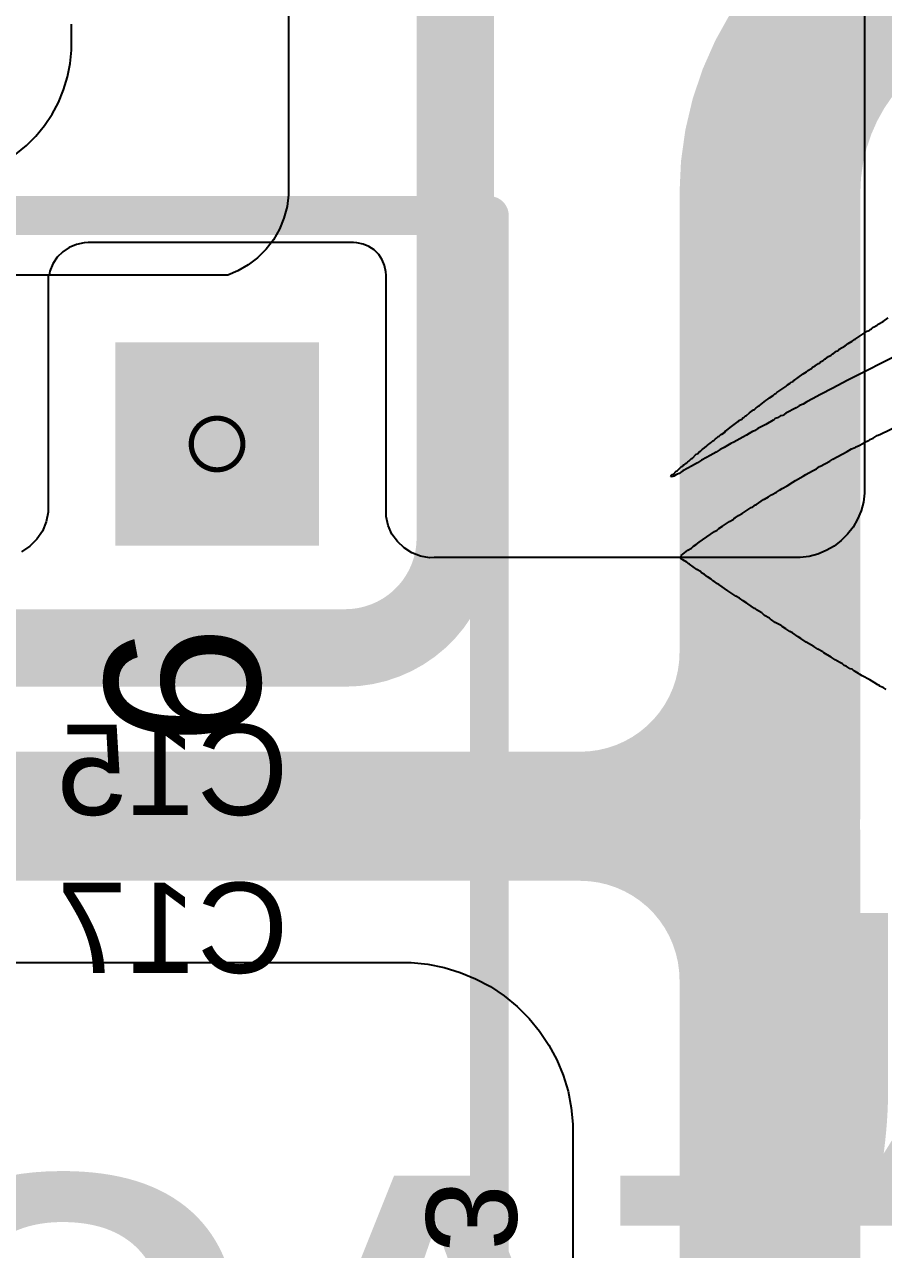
# Model space of a CAD drawing. Header units: inches. Extents: x 0 to 11.2, y -0.2 to 5.5.
# Drawn here: x 1.0614 to 1.394, y 1.112 to 1.5865 of the extents above; entities that cross this region are included whole.
import ezdxf

# ---------------------------------------------------------------- set-up
doc = ezdxf.new("R2010")
doc.units = ezdxf.units.IN
doc.header["$MEASUREMENT"] = 0
for name, color, linetype in [('Bottom Layer', 5, 'Continuous'), ('Bottom Overlay', 54, 'Continuous'), ('Bottom Solder', 6, 'Continuous'), ('Drill Drawing', 1, 'Continuous'), ('Multi-Layer', 9, 'Continuous'), ('Pad Holes', 156, 'Continuous'), ('Top Layer', 1, 'Continuous'), ('Top Overlay', 2, 'Continuous'), ('Top Solder', 216, 'Continuous')]:
    doc.layers.add(name, color=color, linetype=linetype)
doc.styles.add('Arial', font='', dxfattribs={"height": 0.2})
doc.styles.add('Arial Black', font='', dxfattribs={"height": 0.2})
doc.styles.get('Arial').set_extended_font_data('Arial')
doc.styles.get('Arial Black').set_extended_font_data('Arial Black')

# ---------------------------------------------------------------- blocks, each defined once
blk = doc.blocks.new('FTEFD25_037_2')
at = {"layer": 'Bottom Layer'}
blk.add_hatch(color=5, dxfattribs=at).paths.add_polyline_path([(0.47835, -0.42913), (0.40748, -0.42913), (0.40748, -0.35827), (0.47835, -0.35827)])
at = {"layer": 'Bottom Solder'}
blk.add_hatch(color=6, dxfattribs=at).paths.add_polyline_path([(0.48235, -0.43313), (0.40348, -0.43313), (0.40348, -0.35427), (0.48235, -0.35427)])
at = {"layer": 'Multi-Layer'}
blk.add_hatch(color=9, dxfattribs=at).paths.add_polyline_path([(0.47835, -0.42913), (0.40748, -0.42913), (0.40748, -0.35827), (0.47835, -0.35827)])
at = {"layer": 'Pad Holes'}
h = blk.add_hatch(color=7, dxfattribs=at)
edge = h.paths.add_edge_path()
edge.add_arc((0.44291, -0.3937), 0.01772, 0, 360)
at = {"layer": 'Top Layer'}
blk.add_hatch(color=1, dxfattribs=at).paths.add_polyline_path([(0.47835, -0.42913), (0.40748, -0.42913), (0.40748, -0.35827), (0.47835, -0.35827)])
at = {"layer": 'Top Solder'}
blk.add_hatch(color=216, dxfattribs=at).paths.add_polyline_path([(0.48235, -0.43313), (0.40348, -0.43313), (0.40348, -0.35427), (0.48235, -0.35427)])
at = {"layer": 'Top Overlay', "style": 'Arial'}
blk.add_text('6', height=0.06, dxfattribs=at).set_placement((0.326, -0.41033))

msp = doc.modelspace()

# ---------------------------------------------------------------- linework, layer by layer
at = {"layer": 'Bottom Layer'}
for p, q in [((1.38663, 1.71104), (1.38663, 1.49536)), ((1.07869, 1.50017), (1.07616, 1.49848)), ((1.0815, 1.50133), (1.07869, 1.50017)), ((1.08448, 1.50193), (1.0815, 1.50133)), ((1.086, 1.502), (1.08448, 1.50193)), ((1.18878, 1.502), (1.086, 1.502)), ((1.086, 1.502), (1.086, 1.502)), ((1.19001, 1.50194), (1.18878, 1.502)), ((1.19243, 1.50146), (1.19001, 1.50194)), ((1.19471, 1.50052), (1.19243, 1.50146)), ((1.19676, 1.49915), (1.19471, 1.50052)), ((1.07401, 1.49633), (1.07232, 1.4938)), ((1.07616, 1.49848), (1.07401, 1.49633)), ((1.1985, 1.49741), (1.19676, 1.49915)), ((1.19987, 1.49536), (1.1985, 1.49741)), ((1.20081, 1.49308), (1.19987, 1.49536)), ((1.38663, 1.49536), (1.38663, 1.40663)), ((1.07115, 1.49099), (1.07084, 1.48943)), ((1.07232, 1.4938), (1.07115, 1.49099)), ((1.20129, 1.49066), (1.20081, 1.49308)), ((1.20135, 1.48943), (1.20129, 1.49066)), ((1.07084, 1.48943), (1.07048, 1.48943)), ((1.07048, 1.48943), (1.07048, 1.39955)), ((1.20135, 1.39765), (1.20135, 1.48943)), ((1.20135, 1.48943), (1.20135, 1.48943)), ((1.38663, 1.40489), (1.38618, 1.40143)), ((1.38663, 1.40663), (1.38663, 1.40489)), ((1.38618, 1.40143), (1.38527, 1.39805)), ((1.07048, 1.39763), (1.06973, 1.39385)), ((1.07048, 1.39955), (1.07048, 1.39763)), ((1.2014, 1.39586), (1.20135, 1.39765)), ((1.20219, 1.39237), (1.2014, 1.39586)), ((1.38527, 1.39805), (1.38394, 1.39483)), ((1.06826, 1.39029), (1.06612, 1.38709)), ((1.06973, 1.39385), (1.06826, 1.39029)), ((1.20365, 1.38911), (1.20219, 1.39237)), ((1.38219, 1.3918), (1.38007, 1.38904)), ((1.38394, 1.39483), (1.38219, 1.3918)), ((1.06612, 1.38709), (1.06339, 1.38437)), ((1.20572, 1.38619), (1.20365, 1.38911)), ((1.20832, 1.38373), (1.20572, 1.38619)), ((1.3776, 1.38657), (1.37483, 1.38444)), ((1.38007, 1.38904), (1.3776, 1.38657)), ((1.06339, 1.38437), (1.06019, 1.38223)), ((1.21135, 1.38183), (1.20832, 1.38373)), ((1.21469, 1.38055), (1.21135, 1.38183)), ((1.36858, 1.38136), (1.36521, 1.38046)), ((1.3718, 1.3827), (1.36858, 1.38136)), ((1.37483, 1.38444), (1.3718, 1.3827)), ((1.21821, 1.37995), (1.21469, 1.38055)), ((1.22, 1.38), (1.21821, 1.37995)), ((1.36175, 1.38), (1.22, 1.38)), ((1.22, 1.38), (1.22, 1.38)), ((1.36521, 1.38046), (1.36175, 1.38))]:
    msp.add_line(p, q, dxfattribs=at)
at = {"layer": 'Drill Drawing'}
for points in [[(1.14592, 1.424, 0.002, 0.002, 1), (1.12592, 1.424, 0.002, 0.002, 1)], [(1.12542, 1.424, 0.001, 0.001, 1), (1.12642, 1.424, 0.001, 0.001, 1)], [(1.14542, 1.424, 0.001, 0.001, 1), (1.14642, 1.424, 0.001, 0.001, 1)]]:
    msp.add_lwpolyline(points, format="xyseb", close=True, dxfattribs=at)
at = {"layer": 'Top Layer'}
for p, q in [((1.16363, 1.70105), (1.16363, 1.52287)), ((1.07961, 1.57919), (1.07961, 1.58658)), ((1.07904, 1.57134), (1.07955, 1.57656)), ((1.07955, 1.57656), (1.07961, 1.57919)), ((1.07801, 1.5662), (1.07904, 1.57134)), ((1.07649, 1.56118), (1.07801, 1.5662)), ((1.07449, 1.55633), (1.07649, 1.56118)), ((1.0691, 1.54735), (1.07201, 1.55171)), ((1.07201, 1.55171), (1.07449, 1.55633)), ((1.06577, 1.54329), (1.0691, 1.54735)), ((1.06206, 1.53958), (1.06577, 1.54329)), ((1.05801, 1.53626), (1.06206, 1.53958)), ((1.16363, 1.52054), (1.16303, 1.51594)), ((1.16363, 1.52287), (1.16363, 1.52054)), ((1.16303, 1.51594), (1.16183, 1.51145)), ((1.16183, 1.51145), (1.16005, 1.50716)), ((1.16005, 1.50716), (1.15773, 1.50314)), ((1.1549, 1.49945), (1.15162, 1.49617)), ((1.15773, 1.50314), (1.1549, 1.49945)), ((1.15162, 1.49617), (1.14793, 1.49334)), ((1.14391, 1.49102), (1.14008, 1.48943)), ((1.14793, 1.49334), (1.14391, 1.49102)), ((1.07048, 1.48943), (1.0045, 1.48943)), ((1.14008, 1.48943), (1.07048, 1.48943)), ((0.90316, 1.22311), (1.2111, 1.22311)), ((1.2111, 1.22311), (1.21754, 1.22247)), ((1.21754, 1.22247), (1.22389, 1.22121)), ((1.22389, 1.22121), (1.23008, 1.21933)), ((1.23008, 1.21933), (1.23605, 1.21686)), ((1.23605, 1.21686), (1.24176, 1.21381)), ((1.24176, 1.21381), (1.24714, 1.21021)), ((1.24714, 1.21021), (1.25214, 1.20611)), ((1.25214, 1.20611), (1.25671, 1.20153)), ((1.25671, 1.20153), (1.26082, 1.19653)), ((1.26082, 1.19653), (1.26441, 1.19115)), ((1.26441, 1.19115), (1.26746, 1.18545)), ((1.26746, 1.18545), (1.26994, 1.17947)), ((1.26994, 1.17947), (1.27182, 1.17328)), ((1.27182, 1.17328), (1.27308, 1.16693)), ((1.27308, 1.16693), (1.27371, 1.1605)), ((1.27371, 1.1605), (1.27371, 0.96434))]:
    msp.add_line(p, q, dxfattribs=at)
for points in [[(1.2282, 1.38762, 0.03, 0.03, 0), (1.2282, 1.676, 0.03, 0.03, 0)], [(1.35, 1.52139, 0.07, 0.07, -0.414214), (1.44717, 1.61855, 0.07, 0.07, 0)], [(1.35, 1.34327, 0.07, 0.07, 0), (1.35, 1.52139, 0.07, 0.07, 0)], [(1.2282, 1.38762, 0.03, 0.03, -0.414214), (1.18558, 1.345, 0.03, 0.03, 0)], [(1.35, 1.2798, 0.07, 0.07, 0), (1.35, 1.34327, 0.07, 0.07, 0)], [(1.34, 1.34327, 0.05, 0.05, -0.414214), (1.27653, 1.2798, 0.05, 0.05, 0)], [(0.875, 1.345, 0.03, 0.03, 0), (1.18558, 1.345, 0.03, 0.03, 0)], [(1.35, 1.045, 0.07, 0.07, 0), (1.35, 1.27347, 0.07, 0.07, 0)], [(0.80576, 1.2798, 0.05, 0.05, 0), (1.27653, 1.2798, 0.05, 0.05, 0)], [(1.27653, 1.2798, 0.05, 0.05, 0), (1.34367, 1.2798, 0.05, 0.05, 0)], [(1.27653, 1.2798, 0.05, 0.05, -0.414214), (1.34, 1.21632, 0.05, 0.05, 0)]]:
    msp.add_lwpolyline(points, format="xyseb", dxfattribs=at)
for points in [[(1.3325, 1.52139, 0.035, 0.035, 1), (1.3675, 1.52139, 0.035, 0.035, 1)], [(1.3325, 1.52139, 0.035, 0.035, 1), (1.3675, 1.52139, 0.035, 0.035, 1)], [(1.2207, 1.38762, 0.015, 0.015, 1), (1.2357, 1.38762, 0.015, 0.015, 1)], [(1.2207, 1.38762, 0.015, 0.015, 1), (1.2357, 1.38762, 0.015, 0.015, 1)], [(1.3325, 1.34327, 0.035, 0.035, 1), (1.3675, 1.34327, 0.035, 0.035, 1)], [(1.3325, 1.34327, 0.035, 0.035, 1), (1.3675, 1.34327, 0.035, 0.035, 1)], [(1.3275, 1.34327, 0.025, 0.025, 1), (1.3525, 1.34327, 0.025, 0.025, 1)], [(1.17808, 1.345, 0.015, 0.015, 1), (1.19308, 1.345, 0.015, 0.015, 1)], [(1.17808, 1.345, 0.015, 0.015, 1), (1.19308, 1.345, 0.015, 0.015, 1)], [(1.3325, 1.2798, 0.035, 0.035, 1), (1.3675, 1.2798, 0.035, 0.035, 1)], [(1.3325, 1.27347, 0.035, 0.035, 1), (1.3675, 1.27347, 0.035, 0.035, 1)], [(1.26403, 1.2798, 0.025, 0.025, 1), (1.28903, 1.2798, 0.025, 0.025, 1)], [(1.26403, 1.2798, 0.025, 0.025, 1), (1.28903, 1.2798, 0.025, 0.025, 1)], [(1.26403, 1.2798, 0.025, 0.025, 1), (1.28903, 1.2798, 0.025, 0.025, 1)], [(1.26403, 1.2798, 0.025, 0.025, 1), (1.28903, 1.2798, 0.025, 0.025, 1)], [(1.33117, 1.2798, 0.025, 0.025, 1), (1.35617, 1.2798, 0.025, 0.025, 1)], [(1.3275, 1.21632, 0.025, 0.025, 1), (1.3525, 1.21632, 0.025, 0.025, 1)]]:
    msp.add_lwpolyline(points, format="xyseb", close=True, dxfattribs=at)
at = {"layer": 'Top Overlay'}
for p, q in [((1.39196, 1.47044), (1.39382, 1.47148)), ((1.39382, 1.47148), (1.39578, 1.47282)), ((1.38307, 1.46466), (1.38566, 1.46641)), ((1.38566, 1.46641), (1.38731, 1.46745)), ((1.38731, 1.46745), (1.38762, 1.46776)), ((1.38762, 1.46776), (1.38845, 1.46796)), ((1.38845, 1.46796), (1.38886, 1.46838)), ((1.38886, 1.46838), (1.38927, 1.46858)), ((1.38927, 1.46858), (1.38969, 1.469)), ((1.38969, 1.469), (1.3901, 1.4692)), ((1.3901, 1.4692), (1.39155, 1.47003)), ((1.39155, 1.47003), (1.39196, 1.47044)), ((1.37687, 1.46073), (1.37915, 1.46197)), ((1.37915, 1.46197), (1.38028, 1.4629)), ((1.38028, 1.4629), (1.38183, 1.46383)), ((1.38183, 1.46383), (1.38225, 1.46404)), ((1.38225, 1.46404), (1.38266, 1.46445)), ((1.38266, 1.46445), (1.38307, 1.46466)), ((1.37067, 1.45639), (1.37109, 1.4568)), ((1.37109, 1.4568), (1.3715, 1.45701)), ((1.3715, 1.45701), (1.37274, 1.45784)), ((1.37274, 1.45784), (1.37377, 1.45846)), ((1.37377, 1.45846), (1.37419, 1.45887)), ((1.37419, 1.45887), (1.3746, 1.45908)), ((1.3746, 1.45908), (1.37584, 1.4599)), ((1.37584, 1.4599), (1.37625, 1.46011)), ((1.37625, 1.46011), (1.37687, 1.46073)), ((1.3994, 1.45846), (1.38142, 1.44936)), ((1.36416, 1.45195), (1.36468, 1.45246)), ((1.36468, 1.45246), (1.36613, 1.45329)), ((1.36613, 1.45329), (1.36654, 1.4537)), ((1.36654, 1.4537), (1.36757, 1.45432)), ((1.36757, 1.45432), (1.36881, 1.45515)), ((1.36881, 1.45515), (1.36923, 1.45536)), ((1.36923, 1.45536), (1.36964, 1.45577)), ((1.36964, 1.45577), (1.37067, 1.45639)), ((1.35683, 1.44688), (1.35786, 1.4475)), ((1.35786, 1.4475), (1.35827, 1.44792)), ((1.35827, 1.44792), (1.35869, 1.44812)), ((1.35869, 1.44812), (1.3591, 1.44854)), ((1.3591, 1.44854), (1.35951, 1.44874)), ((1.35951, 1.44874), (1.36096, 1.44978)), ((1.36096, 1.44978), (1.36292, 1.45112)), ((1.36292, 1.45112), (1.36416, 1.45195)), ((1.37997, 1.44854), (1.37439, 1.44564)), ((1.38142, 1.44936), (1.37997, 1.44854)), ((1.3498, 1.44192), (1.35125, 1.44275)), ((1.35125, 1.44275), (1.35187, 1.44337)), ((1.35187, 1.44337), (1.35228, 1.44358)), ((1.35228, 1.44358), (1.35269, 1.44399)), ((1.35269, 1.44399), (1.35311, 1.4442)), ((1.35311, 1.4442), (1.35579, 1.44606)), ((1.35579, 1.44606), (1.35621, 1.44626)), ((1.35621, 1.44626), (1.35683, 1.44688)), ((1.36964, 1.44316), (1.36654, 1.44151)), ((1.37439, 1.44564), (1.36964, 1.44316)), ((1.34402, 1.43738), (1.34464, 1.438)), ((1.34464, 1.438), (1.34505, 1.4382)), ((1.34505, 1.4382), (1.34546, 1.43862)), ((1.34546, 1.43862), (1.34588, 1.43882)), ((1.34588, 1.43882), (1.34846, 1.44079)), ((1.34846, 1.44079), (1.34918, 1.4413)), ((1.34918, 1.4413), (1.3498, 1.44192)), ((1.36013, 1.438), (1.35621, 1.43593)), ((1.36137, 1.43882), (1.36013, 1.438)), ((1.36179, 1.43903), (1.36137, 1.43882)), ((1.36282, 1.43944), (1.36179, 1.43903)), ((1.36427, 1.44027), (1.36282, 1.43944)), ((1.36654, 1.44151), (1.36427, 1.44027)), ((1.33771, 1.43273), (1.33802, 1.43304)), ((1.33802, 1.43304), (1.33906, 1.43366)), ((1.33906, 1.43366), (1.33947, 1.43407)), ((1.33947, 1.43407), (1.33988, 1.43428)), ((1.33988, 1.43428), (1.3405, 1.4349)), ((1.3405, 1.4349), (1.34092, 1.4351)), ((1.34092, 1.4351), (1.34205, 1.43603)), ((1.34205, 1.43603), (1.3436, 1.43717)), ((1.3436, 1.43717), (1.34402, 1.43738)), ((1.35125, 1.43324), (1.34836, 1.43159)), ((1.35166, 1.43345), (1.35125, 1.43324)), ((1.35208, 1.43386), (1.35166, 1.43345)), ((1.3529, 1.43407), (1.35208, 1.43386)), ((1.35414, 1.4349), (1.3529, 1.43407)), ((1.35497, 1.4351), (1.35414, 1.4349)), ((1.35621, 1.43593), (1.35497, 1.4351)), ((1.39258, 1.42766), (1.4056, 1.43407)), ((1.33141, 1.42787), (1.33244, 1.42849)), ((1.33244, 1.42849), (1.33286, 1.42911)), ((1.33286, 1.42911), (1.33327, 1.42932)), ((1.33327, 1.42932), (1.33513, 1.43076)), ((1.33513, 1.43076), (1.33771, 1.43273)), ((1.34319, 1.4289), (1.34195, 1.42808)), ((1.34402, 1.42911), (1.34319, 1.4289)), ((1.34526, 1.42994), (1.34402, 1.42911)), ((1.34836, 1.43159), (1.34526, 1.42994)), ((1.32531, 1.42301), (1.32583, 1.42353)), ((1.32583, 1.42353), (1.32624, 1.42374)), ((1.32624, 1.42374), (1.32686, 1.42436)), ((1.32686, 1.42436), (1.32728, 1.42456)), ((1.32728, 1.42456), (1.3279, 1.42518)), ((1.3279, 1.42518), (1.32831, 1.42539)), ((1.32831, 1.42539), (1.32893, 1.42601)), ((1.32893, 1.42601), (1.32934, 1.42622)), ((1.32934, 1.42622), (1.32996, 1.42684)), ((1.32996, 1.42684), (1.33038, 1.42704)), ((1.33038, 1.42704), (1.331, 1.42766)), ((1.331, 1.42766), (1.33141, 1.42787)), ((1.33492, 1.42415), (1.33224, 1.4227)), ((1.33596, 1.42477), (1.33492, 1.42415)), ((1.33947, 1.42663), (1.33596, 1.42477)), ((1.34092, 1.42746), (1.33947, 1.42663)), ((1.34195, 1.42808), (1.34092, 1.42746)), ((1.38431, 1.42332), (1.38617, 1.42436)), ((1.38617, 1.42436), (1.38721, 1.42498)), ((1.38721, 1.42498), (1.38824, 1.42539)), ((1.38824, 1.42539), (1.38865, 1.4258)), ((1.38865, 1.4258), (1.39, 1.42632)), ((1.39, 1.42632), (1.39155, 1.42725)), ((1.39155, 1.42725), (1.39258, 1.42766)), ((1.32004, 1.41857), (1.32149, 1.42002)), ((1.32149, 1.42002), (1.3219, 1.42022)), ((1.3219, 1.42022), (1.32273, 1.42105)), ((1.32273, 1.42105), (1.32314, 1.42126)), ((1.32314, 1.42126), (1.32376, 1.42188)), ((1.32542, 1.41878), (1.32356, 1.41774)), ((1.32376, 1.42188), (1.32418, 1.42208)), ((1.32418, 1.42208), (1.32531, 1.42301)), ((1.32686, 1.4196), (1.32542, 1.41878)), ((1.32914, 1.42084), (1.32686, 1.4196)), ((1.32955, 1.42105), (1.32914, 1.42084)), ((1.33079, 1.42188), (1.32955, 1.42105)), ((1.33224, 1.4227), (1.33079, 1.42188)), ((1.37439, 1.41816), (1.37997, 1.42105)), ((1.37997, 1.42105), (1.38163, 1.42208)), ((1.38163, 1.42208), (1.38297, 1.4226)), ((1.38297, 1.4226), (1.38328, 1.42291)), ((1.38328, 1.42291), (1.38431, 1.42332)), ((1.31405, 1.41361), (1.3157, 1.41526)), ((1.3157, 1.41526), (1.31612, 1.41547)), ((1.31612, 1.41547), (1.31653, 1.41589)), ((1.31818, 1.41464), (1.31632, 1.41361)), ((1.31653, 1.41589), (1.31694, 1.41609)), ((1.31694, 1.41609), (1.31736, 1.4165)), ((1.31736, 1.4165), (1.31777, 1.41671)), ((1.31777, 1.41671), (1.31818, 1.41712)), ((1.31818, 1.41712), (1.3186, 1.41733)), ((1.31963, 1.41547), (1.31818, 1.41464)), ((1.3186, 1.41733), (1.31963, 1.41837)), ((1.31963, 1.41837), (1.32004, 1.41857)), ((1.3219, 1.41671), (1.31963, 1.41547)), ((1.32232, 1.41692), (1.3219, 1.41671)), ((1.32356, 1.41774), (1.32232, 1.41692)), ((1.36654, 1.41361), (1.36799, 1.41444)), ((1.36799, 1.41444), (1.36923, 1.41526)), ((1.36923, 1.41526), (1.36964, 1.41547)), ((1.36964, 1.41547), (1.37315, 1.41733)), ((1.37315, 1.41733), (1.37439, 1.41816)), ((1.31167, 1.41144), (1.31188, 1.41186)), ((1.31219, 1.41134), (1.31167, 1.41144)), ((1.31188, 1.41186), (1.31219, 1.41217)), ((1.31219, 1.41217), (1.3126, 1.41237)), ((1.31281, 1.41155), (1.31219, 1.41134)), ((1.3126, 1.41237), (1.31364, 1.41341)), ((1.31384, 1.41217), (1.31281, 1.41155)), ((1.31364, 1.41341), (1.31405, 1.41361)), ((1.31488, 1.41258), (1.31384, 1.41217)), ((1.31632, 1.41361), (1.31488, 1.41258)), ((1.35662, 1.40783), (1.35889, 1.40927)), ((1.35889, 1.40927), (1.35993, 1.40989)), ((1.35993, 1.40989), (1.36282, 1.41155)), ((1.36282, 1.41155), (1.36385, 1.41216)), ((1.36385, 1.41216), (1.36654, 1.41361)), ((1.35063, 1.40431), (1.35249, 1.40535)), ((1.35249, 1.40535), (1.35373, 1.40617)), ((1.35373, 1.40617), (1.35476, 1.40679)), ((1.35476, 1.40679), (1.35662, 1.40783)), ((1.34319, 1.39956), (1.34443, 1.40039)), ((1.34443, 1.40039), (1.34484, 1.40059)), ((1.34484, 1.40059), (1.34753, 1.40245)), ((1.34753, 1.40245), (1.34794, 1.40266)), ((1.34794, 1.40266), (1.34939, 1.40349)), ((1.34939, 1.40349), (1.35063, 1.40431)), ((1.33575, 1.39481), (1.33616, 1.39522)), ((1.33616, 1.39522), (1.33658, 1.39543)), ((1.33658, 1.39543), (1.33782, 1.39625)), ((1.33782, 1.39625), (1.33926, 1.39708)), ((1.33926, 1.39708), (1.34123, 1.39842)), ((1.34123, 1.39842), (1.34278, 1.39935)), ((1.34278, 1.39935), (1.34319, 1.39956)), ((1.32852, 1.39005), (1.32955, 1.39067)), ((1.32955, 1.39067), (1.33017, 1.39129)), ((1.33017, 1.39129), (1.33162, 1.39212)), ((1.33162, 1.39212), (1.33358, 1.39346)), ((1.33358, 1.39346), (1.3343, 1.39398)), ((1.3343, 1.39398), (1.33575, 1.39481)), ((1.32149, 1.38509), (1.32263, 1.38602)), ((1.32263, 1.38602), (1.32387, 1.38685)), ((1.32387, 1.38685), (1.32562, 1.38799)), ((1.32562, 1.38799), (1.32852, 1.39005)), ((1.31539, 1.37982), (1.3156, 1.38086)), ((1.3156, 1.38086), (1.31632, 1.38137)), ((1.31632, 1.38137), (1.31818, 1.38282)), ((1.31818, 1.38282), (1.31963, 1.38365)), ((1.31963, 1.38365), (1.32046, 1.38447)), ((1.32046, 1.38447), (1.32149, 1.38509)), ((1.31632, 1.3791), (1.31539, 1.37982)), ((1.31777, 1.37827), (1.31632, 1.3791)), ((1.31839, 1.37765), (1.31777, 1.37827)), ((1.3188, 1.37745), (1.31839, 1.37765)), ((1.3217, 1.37538), (1.3188, 1.37745)), ((1.32314, 1.37455), (1.3217, 1.37538)), ((1.32356, 1.37414), (1.32314, 1.37455)), ((1.32469, 1.37342), (1.32356, 1.37414)), ((1.32583, 1.37249), (1.32469, 1.37342)), ((1.32728, 1.37166), (1.32583, 1.37249)), ((1.3279, 1.37104), (1.32728, 1.37166)), ((1.32831, 1.37083), (1.3279, 1.37104)), ((1.32976, 1.3698), (1.32831, 1.37083)), ((1.33017, 1.36959), (1.32976, 1.3698)), ((1.33368, 1.36711), (1.33017, 1.36959)), ((1.3341, 1.36691), (1.33368, 1.36711)), ((1.33678, 1.36505), (1.3341, 1.36691)), ((1.33823, 1.36422), (1.33678, 1.36505)), ((1.33968, 1.36319), (1.33823, 1.36422)), ((1.34112, 1.36236), (1.33968, 1.36319)), ((1.34143, 1.36205), (1.34112, 1.36236)), ((1.34402, 1.36029), (1.34143, 1.36205)), ((1.34443, 1.36009), (1.34402, 1.36029)), ((1.34474, 1.35978), (1.34443, 1.36009)), ((1.34681, 1.35854), (1.34474, 1.35978)), ((1.34794, 1.35761), (1.34681, 1.35854)), ((1.3498, 1.35657), (1.34794, 1.35761)), ((1.35022, 1.35616), (1.3498, 1.35657)), ((1.35063, 1.35595), (1.35022, 1.35616)), ((1.35207, 1.35492), (1.35063, 1.35595)), ((1.35435, 1.35368), (1.35207, 1.35492)), ((1.35476, 1.35327), (1.35435, 1.35368)), ((1.35621, 1.35244), (1.35476, 1.35327)), ((1.35765, 1.35141), (1.35621, 1.35244)), ((1.35869, 1.35079), (1.35765, 1.35141)), ((1.36096, 1.34934), (1.35869, 1.35079)), ((1.36199, 1.34872), (1.36096, 1.34934)), ((1.36406, 1.34727), (1.36199, 1.34872)), ((1.36695, 1.34562), (1.36406, 1.34727)), ((1.36861, 1.34459), (1.36695, 1.34562)), ((1.37047, 1.34355), (1.36861, 1.34459)), ((1.37088, 1.34314), (1.37047, 1.34355)), ((1.37377, 1.34149), (1.37088, 1.34314)), ((1.37522, 1.34045), (1.37377, 1.34149)), ((1.37708, 1.33942), (1.37522, 1.34045)), ((1.37811, 1.3388), (1.37708, 1.33942)), ((1.37873, 1.33818), (1.37811, 1.3388)), ((1.37956, 1.33797), (1.37873, 1.33818)), ((1.38101, 1.33694), (1.37956, 1.33797)), ((1.38183, 1.33673), (1.38101, 1.33694)), ((1.38245, 1.33611), (1.38183, 1.33673)), ((1.38307, 1.33591), (1.38245, 1.33611)), ((1.38431, 1.33508), (1.38307, 1.33591)), ((1.38473, 1.33487), (1.38431, 1.33508)), ((1.38576, 1.33425), (1.38473, 1.33487)), ((1.38865, 1.3326), (1.38576, 1.33425)), ((1.39031, 1.33157), (1.38865, 1.3326)), ((1.39175, 1.33074), (1.39031, 1.33157)), ((1.39217, 1.33053), (1.39175, 1.33074)), ((1.39248, 1.33022), (1.39217, 1.33053)), ((1.39382, 1.32971), (1.39248, 1.33022)), ((1.39506, 1.32888), (1.39382, 1.32971))]:
    msp.add_line(p, q, dxfattribs=at)
for points in [[(0.24293, 1.5125, 0.015, 0.015, 0), (1.24135, 1.5125, 0.015, 0.015, 0)], [(1.24135, 0.4495, 0.015, 0.015, 0), (1.24135, 1.5125, 0.015, 0.015, 0)]]:
    msp.add_lwpolyline(points, format="xyseb", dxfattribs=at)
msp.add_lwpolyline([(1.2376, 1.5125, 0.0075, 0.0075, 1), (1.2451, 1.5125, 0.0075, 0.0075, 1)], format="xyseb", close=True, dxfattribs=at)
msp.add_lwpolyline([(1.2376, 1.5125, 0.0075, 0.0075, 1), (1.2451, 1.5125, 0.0075, 0.0075, 1)], format="xyseb", close=True, dxfattribs=at)

# ---------------------------------------------------------------- block references
at = {"rotation": 90}
msp.add_blockref('FTEFD25_037_2', (0.74222, 0.98109), dxfattribs=at)

# ---------------------------------------------------------------- texts
at = {"layer": 'Bottom Overlay', "style": 'Arial', "text_generation_flag": 2}
for s, p in [('C15', (1.16357, 1.2803)), ('C17', (1.16357, 1.21911))]:
    msp.add_text(s, height=0.035, dxfattribs=at).set_placement(p)
at = {"layer": 'Bottom Overlay', "text_generation_flag": 2}
for s, height, rotation, style, p in [('CAUTION', 0.12, 360, 'Arial Black', (2.23223, 1.12232)), ('HIGH VOLTAGE', 0.12, 360, 'Arial Black', (2.33456, 1.02059)), ('C13', 0.035, 270, 'Arial', (1.21693, 1.0485))]:
    msp.add_text(s, height=height, rotation=rotation, dxfattribs=dict(at, style=style)).set_placement(p)

doc.saveas('drawing.dxf')
